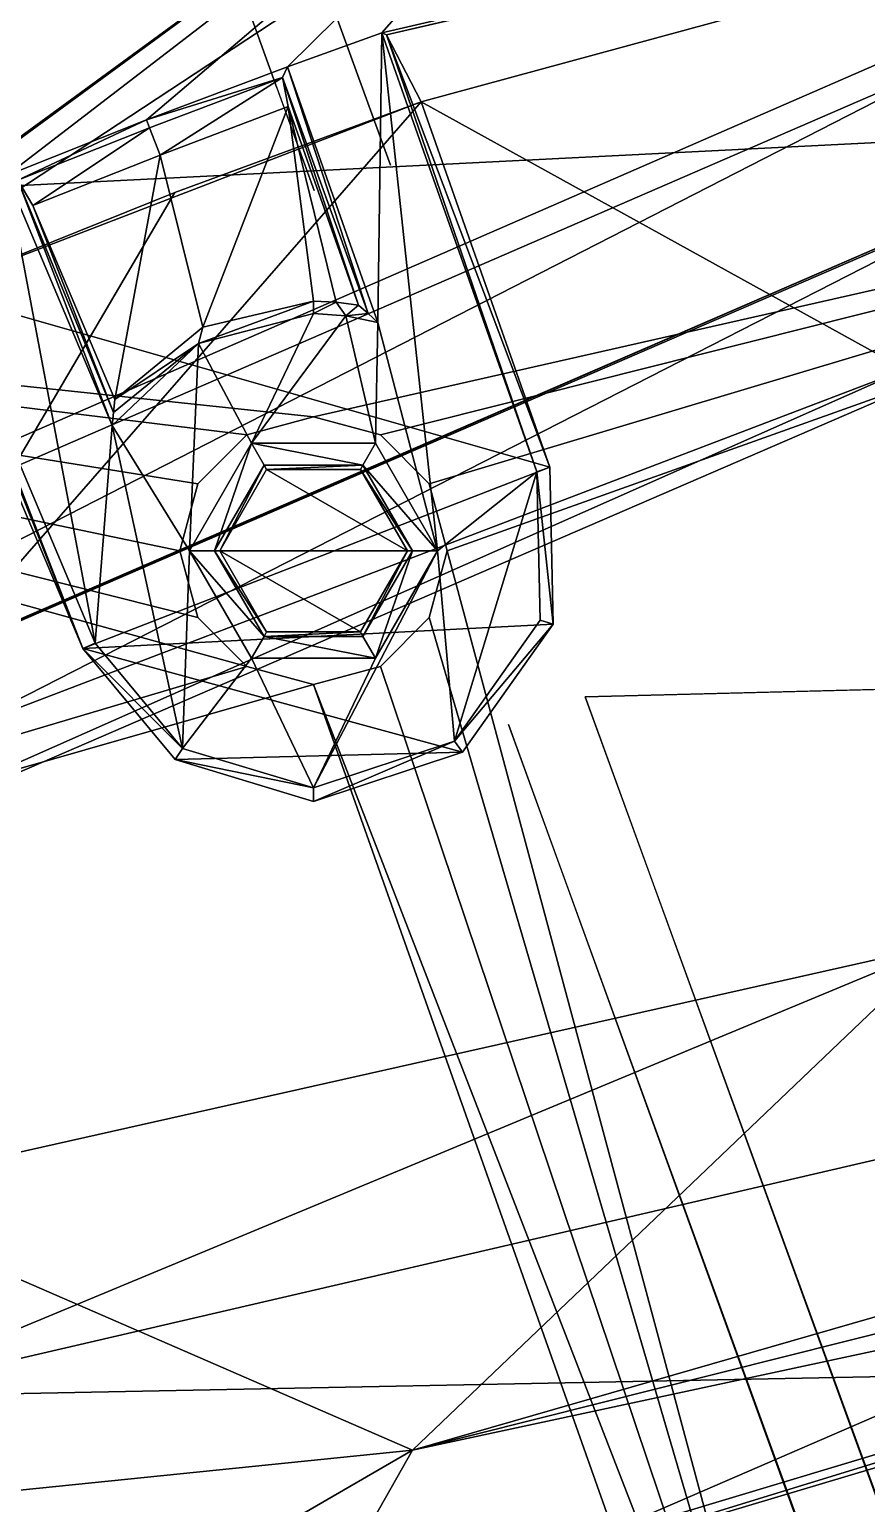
# Model space of a CAD drawing. Header units: millimetres. Extents: x -228 to 228, y -204 to 237.
# Drawn here: x -32.98 to -24.21, y 67.41 to 82.85 of the extents above; entities that cross this region are included whole.
import ezdxf

# ---------------------------------------------------------------- set-up
doc = ezdxf.new("R2010")
doc.units = ezdxf.units.MM
doc.header["$LTSCALE"] = 127.314815
for name, color, linetype in [('2390', 7, 'CONTINUOUS'), ('2518', 7, 'CONTINUOUS'), ('2591', 7, 'CONTINUOUS'), ('2592', 7, 'CONTINUOUS'), ('3519', 7, 'CONTINUOUS'), ('3520', 7, 'CONTINUOUS'), ('3522', 7, 'CONTINUOUS'), ('3523', 7, 'CONTINUOUS'), ('3527', 7, 'CONTINUOUS'), ('3529', 7, 'CONTINUOUS'), ('3538', 7, 'CONTINUOUS'), ('3539', 7, 'CONTINUOUS'), ('3600', 7, 'CONTINUOUS'), ('3633', 7, 'CONTINUOUS'), ('3669', 7, 'CONTINUOUS'), ('3670', 7, 'CONTINUOUS'), ('3672', 7, 'CONTINUOUS'), ('3730', 7, 'CONTINUOUS'), ('3734', 7, 'CONTINUOUS'), ('3744', 7, 'CONTINUOUS'), ('3745', 7, 'CONTINUOUS'), ('3746', 7, 'CONTINUOUS'), ('3747', 7, 'CONTINUOUS'), ('3748', 7, 'CONTINUOUS'), ('3749', 7, 'CONTINUOUS'), ('3768', 7, 'CONTINUOUS'), ('3769', 7, 'CONTINUOUS'), ('3771', 7, 'CONTINUOUS'), ('3848', 7, 'CONTINUOUS'), ('3849', 7, 'CONTINUOUS'), ('3854', 7, 'CONTINUOUS'), ('3855', 7, 'CONTINUOUS'), ('3858', 7, 'CONTINUOUS'), ('3860', 7, 'CONTINUOUS'), ('3865', 7, 'CONTINUOUS'), ('3866', 7, 'CONTINUOUS'), ('3869', 7, 'CONTINUOUS'), ('3873', 7, 'CONTINUOUS'), ('3874', 7, 'CONTINUOUS'), ('3878', 7, 'CONTINUOUS'), ('4336', 7, 'CONTINUOUS'), ('4341', 7, 'CONTINUOUS'), ('4343', 7, 'CONTINUOUS'), ('4414', 7, 'CONTINUOUS'), ('4576', 7, 'CONTINUOUS'), ('4577', 7, 'CONTINUOUS'), ('4604', 7, 'CONTINUOUS')]:
    doc.layers.add(name, color=color, linetype=linetype)

msp = doc.modelspace()

# ---------------------------------------------------------------- linework, layer by layer
at = {"layer": '2390', "color": 6, "linetype": 'Continuous'}
msp.add_3dface([(-23.944, 89.36, 1083.99), (-46.256, 80.118, 1083.99), (-30.486, 84.98, 1083.99), (-23.944, 89.36, 1083.99)], dxfattribs=at)
at = {"layer": '2518', "color": 6, "linetype": 'Continuous'}
msp.add_3dface([(-15.255, 76.16, 1083.374), (-27.156, 75.858, 1083.466), (-15.35, 76.16, 1083.375), (-15.255, 76.16, 1083.374)], dxfattribs=at)
at = {"layer": '2591', "color": 6, "linetype": 'Continuous'}
for points in [[(-30.385, 82.236, 1083.49), (-31.27, 84.695, 1083.99), (-30.837, 83.484, 1083.608), (-30.385, 82.236, 1083.49)], [(-31.27, 84.695, 1083.99), (-30.385, 82.236, 1083.49), (-29.994, 81.161, 1083.49), (-31.27, 84.695, 1083.99)], [(-18.878, 50.622, 1083.49), (-27.958, 75.568, 1083.49), (-23.593, 63.529, 1082.576), (-18.878, 50.622, 1083.49)]]:
    msp.add_3dface(points, dxfattribs=at)
at = {"layer": '2592', "color": 6, "linetype": 'Continuous'}
for points in [[(-30.486, 84.98, 1083.99), (-29.192, 81.425, 1083.99), (-30.486, 84.98, 1083.96), (-30.486, 84.98, 1083.99)], [(-22.809, 63.959, 1082.592), (-27.156, 75.858, 1083.466), (-18.165, 51.153, 1083.49), (-22.809, 63.959, 1082.592)]]:
    msp.add_3dface(points, dxfattribs=at)
at = {"layer": '3519', "color": 5, "linetype": 'Continuous'}
for points in [[(-24.458, 91.28, 1032.99), (-46.75, 80.973, 1032.99), (-47.25, 81.839, 1032.99), (-24.458, 91.28, 1032.99)], [(-24.199, 90.314, 1032.99), (-46.75, 80.973, 1032.99), (-24.458, 91.28, 1032.99), (-24.199, 90.314, 1032.99)]]:
    msp.add_3dface(points, dxfattribs=at)
at = {"layer": '3520', "color": 5, "linetype": 'Continuous'}
for points in [[(-24.588, 91.763, 1033.49), (-47.5, 82.272, 1033.49), (-24.588, 91.763, 1037.49), (-24.588, 91.763, 1033.49)], [(-24.588, 91.763, 1037.49), (-47.5, 82.272, 1033.49), (-47.5, 82.272, 1037.49), (-24.588, 91.763, 1037.49)]]:
    msp.add_3dface(points, dxfattribs=at)
at = {"layer": '3522', "color": 5, "linetype": 'Continuous'}
for points in [[(-15.39, 82.099, 1035.99), (-46.5, 80.54, 1035.99), (-24.07, 89.831, 1035.99), (-15.39, 82.099, 1035.99)], [(-46.5, 80.54, 1035.99), (-15.39, 82.099, 1035.99), (-30, 78.789, 1035.99), (-46.5, 80.54, 1035.99)], [(-15.39, 82.099, 1035.99), (-29.3, 78.601, 1035.99), (-30, 78.789, 1035.99), (-15.39, 82.099, 1035.99)], [(-15.39, 82.099, 1035.99), (-28.788, 78.089, 1035.99), (-29.3, 78.601, 1035.99), (-15.39, 82.099, 1035.99)], [(-28.788, 78.089, 1035.99), (-15.39, 82.099, 1035.99), (-28.6, 77.389, 1035.99), (-28.788, 78.089, 1035.99)], [(-24.214, 61.072, 1035.99), (-28.6, 77.389, 1035.99), (-15.39, 82.099, 1035.99), (-24.214, 61.072, 1035.99)], [(-15.39, 82.099, 1035.99), (-24.104, 60.531, 1035.99), (-24.214, 61.072, 1035.99), (-15.39, 82.099, 1035.99)], [(-65.761, 65.761, 1035.99), (-46.5, 80.54, 1035.99), (-30.7, 76.176, 1035.99), (-65.761, 65.761, 1035.99)], [(-46.5, 80.54, 1035.99), (-31.4, 77.389, 1035.99), (-31.212, 76.689, 1035.99), (-46.5, 80.54, 1035.99)], [(-31.4, 77.389, 1035.99), (-46.5, 80.54, 1035.99), (-31.212, 78.089, 1035.99), (-31.4, 77.389, 1035.99)], [(-46.5, 80.54, 1035.99), (-31.212, 76.689, 1035.99), (-30.7, 76.176, 1035.99), (-46.5, 80.54, 1035.99)], [(-46.5, 80.54, 1035.99), (-30, 78.789, 1035.99), (-30.7, 78.601, 1035.99), (-46.5, 80.54, 1035.99)], [(-46.5, 80.54, 1035.99), (-30.7, 78.601, 1035.99), (-31.212, 78.089, 1035.99), (-46.5, 80.54, 1035.99)], [(-28.788, 76.689, 1035.99), (-28.6, 77.389, 1035.99), (-24.214, 61.072, 1035.99), (-28.788, 76.689, 1035.99)], [(-29.3, 76.176, 1035.99), (-28.788, 76.689, 1035.99), (-24.214, 61.072, 1035.99), (-29.3, 76.176, 1035.99)], [(-65.761, 65.761, 1035.99), (-30.7, 76.176, 1035.99), (-30, 75.989, 1035.99), (-65.761, 65.761, 1035.99)], [(-30, 75.989, 1035.99), (-29.3, 76.176, 1035.99), (-24.214, 61.072, 1035.99), (-30, 75.989, 1035.99)], [(-65.761, 65.761, 1035.99), (-30, 75.989, 1035.99), (-24.755, 61.181, 1035.99), (-65.761, 65.761, 1035.99)], [(-30, 75.989, 1035.99), (-24.214, 61.072, 1035.99), (-24.755, 61.181, 1035.99), (-30, 75.989, 1035.99)]]:
    msp.add_3dface(points, dxfattribs=at)
at = {"layer": '3523', "color": 5, "linetype": 'Continuous'}
for points in [[(-24.07, 89.831, 1035.99), (-46.5, 80.54, 1035.99), (-24.07, 89.831, 1033.49), (-24.07, 89.831, 1035.99)], [(-24.07, 89.831, 1033.49), (-46.5, 80.54, 1035.99), (-46.5, 80.54, 1033.49), (-24.07, 89.831, 1033.49)]]:
    msp.add_3dface(points, dxfattribs=at)
at = {"layer": '3527', "color": 5, "linetype": 'Continuous'}
for points in [[(-24.588, 91.763, 1037.49), (-47.5, 82.272, 1037.49), (-24.458, 91.28, 1037.99), (-24.588, 91.763, 1037.49)], [(-24.458, 91.28, 1037.99), (-47.5, 82.272, 1037.49), (-47.25, 81.84, 1037.99), (-24.458, 91.28, 1037.99)]]:
    msp.add_3dface(points, dxfattribs=at)
at = {"layer": '3529', "color": 5, "linetype": 'Continuous'}
for points in [[(-15.39, 82.099, 1037.99), (-31.693, 41.747, 1037.99), (-15.39, 82.099, 1035.99), (-15.39, 82.099, 1037.99)], [(-15.39, 82.099, 1035.99), (-31.693, 41.747, 1037.99), (-24.104, 60.531, 1035.99), (-15.39, 82.099, 1035.99)]]:
    msp.add_3dface(points, dxfattribs=at)
at = {"layer": '3538', "color": 5, "linetype": 'Continuous'}
for points in [[(-31.4, 77.389, 1037.99), (-31.212, 76.689, 1037.99), (-31.4, 77.389, 1035.99), (-31.4, 77.389, 1037.99)], [(-31.4, 77.389, 1035.99), (-31.212, 76.689, 1037.99), (-31.212, 76.689, 1035.99), (-31.4, 77.389, 1035.99)], [(-28.788, 76.689, 1037.99), (-28.6, 77.389, 1037.99), (-28.788, 76.689, 1035.99), (-28.788, 76.689, 1037.99)], [(-28.788, 76.689, 1035.99), (-28.6, 77.389, 1037.99), (-28.6, 77.389, 1035.99), (-28.788, 76.689, 1035.99)], [(-31.212, 76.689, 1037.99), (-30.7, 76.176, 1037.99), (-31.212, 76.689, 1035.99), (-31.212, 76.689, 1037.99)], [(-31.212, 76.689, 1035.99), (-30.7, 76.176, 1037.99), (-30.7, 76.176, 1035.99), (-31.212, 76.689, 1035.99)], [(-29.3, 76.176, 1037.99), (-28.788, 76.689, 1037.99), (-29.3, 76.176, 1035.99), (-29.3, 76.176, 1037.99)], [(-29.3, 76.176, 1035.99), (-28.788, 76.689, 1037.99), (-28.788, 76.689, 1035.99), (-29.3, 76.176, 1035.99)], [(-30.7, 76.176, 1037.99), (-30, 75.989, 1037.99), (-30.7, 76.176, 1035.99), (-30.7, 76.176, 1037.99)], [(-30.7, 76.176, 1035.99), (-30, 75.989, 1037.99), (-30, 75.989, 1035.99), (-30.7, 76.176, 1035.99)], [(-30, 75.989, 1037.99), (-29.3, 76.176, 1037.99), (-30, 75.989, 1035.99), (-30, 75.989, 1037.99)], [(-30, 75.989, 1035.99), (-29.3, 76.176, 1037.99), (-29.3, 76.176, 1035.99), (-30, 75.989, 1035.99)]]:
    msp.add_3dface(points, dxfattribs=at)
at = {"layer": '3539', "color": 5, "linetype": 'Continuous'}
for points in [[(-30, 78.789, 1037.99), (-30.7, 78.601, 1037.99), (-30, 78.789, 1035.99), (-30, 78.789, 1037.99)], [(-30, 78.789, 1035.99), (-30.7, 78.601, 1037.99), (-30.7, 78.601, 1035.99), (-30, 78.789, 1035.99)], [(-29.3, 78.601, 1037.99), (-30, 78.789, 1037.99), (-29.3, 78.601, 1035.99), (-29.3, 78.601, 1037.99)], [(-29.3, 78.601, 1035.99), (-30, 78.789, 1037.99), (-30, 78.789, 1035.99), (-29.3, 78.601, 1035.99)], [(-30.7, 78.601, 1037.99), (-31.212, 78.089, 1037.99), (-30.7, 78.601, 1035.99), (-30.7, 78.601, 1037.99)], [(-30.7, 78.601, 1035.99), (-31.212, 78.089, 1037.99), (-31.212, 78.089, 1035.99), (-30.7, 78.601, 1035.99)], [(-28.788, 78.089, 1037.99), (-29.3, 78.601, 1037.99), (-28.788, 78.089, 1035.99), (-28.788, 78.089, 1037.99)], [(-28.788, 78.089, 1035.99), (-29.3, 78.601, 1037.99), (-29.3, 78.601, 1035.99), (-28.788, 78.089, 1035.99)], [(-31.4, 77.389, 1037.99), (-31.4, 77.389, 1035.99), (-31.212, 78.089, 1035.99), (-31.4, 77.389, 1037.99)], [(-31.212, 78.089, 1037.99), (-31.4, 77.389, 1037.99), (-31.212, 78.089, 1035.99), (-31.212, 78.089, 1037.99)], [(-28.6, 77.389, 1035.99), (-28.6, 77.389, 1037.99), (-28.788, 78.089, 1037.99), (-28.6, 77.389, 1035.99)], [(-28.6, 77.389, 1035.99), (-28.788, 78.089, 1037.99), (-28.788, 78.089, 1035.99), (-28.6, 77.389, 1035.99)]]:
    msp.add_3dface(points, dxfattribs=at)
at = {"layer": '3600', "color": 5, "linetype": 'Continuous'}
for points in [[(-46.5, 80.54, 1033.49), (-46.75, 80.973, 1032.99), (-24.199, 90.314, 1032.99), (-46.5, 80.54, 1033.49)], [(-24.07, 89.831, 1033.49), (-46.5, 80.54, 1033.49), (-24.199, 90.314, 1032.99), (-24.07, 89.831, 1033.49)]]:
    msp.add_3dface(points, dxfattribs=at)
at = {"layer": '3633', "color": 5, "linetype": 'Continuous'}
for points in [[(-47.5, 82.272, 1033.49), (-24.588, 91.763, 1033.49), (-47.25, 81.839, 1032.99), (-47.5, 82.272, 1033.49)], [(-24.588, 91.763, 1033.49), (-24.458, 91.28, 1032.99), (-47.25, 81.839, 1032.99), (-24.588, 91.763, 1033.49)]]:
    msp.add_3dface(points, dxfattribs=at)
at = {"layer": '3669', "color": 5, "linetype": 'Continuous'}
for points in [[(-46.981, 77.057, 1036.99), (-44.791, 73.474, 1036.99), (-24.4, 86.889, 1036.99), (-46.981, 77.057, 1036.99)], [(-44.791, 73.474, 1036.99), (-23.262, 82.846, 1036.99), (-24.4, 86.889, 1036.99), (-44.791, 73.474, 1036.99)]]:
    msp.add_3dface(points, dxfattribs=at)
at = {"layer": '3670', "color": 5, "linetype": 'Continuous'}
for points in [[(-44.791, 73.474, 1037.99), (-23.262, 82.846, 1037.99), (-44.791, 73.474, 1036.99), (-44.791, 73.474, 1037.99)], [(-23.262, 82.846, 1037.99), (-23.262, 82.846, 1036.99), (-44.791, 73.474, 1036.99), (-23.262, 82.846, 1037.99)]]:
    msp.add_3dface(points, dxfattribs=at)
at = {"layer": '3672', "color": 5, "linetype": 'Continuous'}
for points in [[(-24.4, 86.889, 1037.99), (-46.982, 77.057, 1037.99), (-24.4, 86.889, 1036.99), (-24.4, 86.889, 1037.99)], [(-46.982, 77.057, 1037.99), (-46.981, 77.057, 1036.99), (-24.4, 86.889, 1036.99), (-46.982, 77.057, 1037.99)]]:
    msp.add_3dface(points, dxfattribs=at)
at = {"layer": '3730', "color": 31, "linetype": 'Continuous', "true_color": 0xffba87}
for points in [[(-44.476, 73.351, 1080.49), (-43.663, 72.09, 1080.49), (-23.09, 82.616, 1080.49), (-44.476, 73.351, 1080.49)], [(-43.663, 72.09, 1080.49), (-22.667, 81.176, 1080.49), (-23.09, 82.616, 1080.49), (-43.663, 72.09, 1080.49)]]:
    msp.add_3dface(points, dxfattribs=at)
at = {"layer": '3734', "color": 31, "linetype": 'Continuous', "true_color": 0xffba87}
for points in [[(-48.316, 77.186, 1037.49), (-44.476, 73.351, 1080.49), (-25.135, 87.524, 1037.49), (-48.316, 77.186, 1037.49)], [(-44.476, 73.351, 1080.49), (-23.09, 82.616, 1080.49), (-25.135, 87.524, 1037.49), (-44.476, 73.351, 1080.49)], [(-23.09, 82.616, 1080.49), (0, 85.782, 1080.49), (-25.135, 87.524, 1037.49), (-23.09, 82.616, 1080.49)]]:
    msp.add_3dface(points, dxfattribs=at)
at = {"layer": '3744', "color": 31, "linetype": 'Continuous', "true_color": 0xffba87}
for points in [[(-30.491, 78.239, 1044.99), (-29.017, 77.389, 1044.99), (-30.983, 77.389, 1044.99), (-30.491, 78.239, 1044.99)], [(-29.509, 78.239, 1044.99), (-29.017, 77.389, 1044.99), (-30.491, 78.239, 1044.99), (-29.509, 78.239, 1044.99)], [(-30.983, 77.389, 1044.99), (-29.017, 77.389, 1044.99), (-29.509, 76.538, 1044.99), (-30.983, 77.389, 1044.99)], [(-30.491, 76.538, 1044.99), (-30.983, 77.389, 1044.99), (-29.509, 76.538, 1044.99), (-30.491, 76.538, 1044.99)]]:
    msp.add_3dface(points, dxfattribs=at)
at = {"layer": '3745', "color": 31, "linetype": 'Continuous', "true_color": 0xffba87}
for points in [[(-30.518, 78.286, 1038.79), (-30.983, 77.389, 1044.99), (-31.037, 77.389, 1038.79), (-30.518, 78.286, 1038.79)], [(-30.491, 78.239, 1044.99), (-30.983, 77.389, 1044.99), (-30.518, 78.286, 1038.79), (-30.491, 78.239, 1044.99)], [(-29.482, 78.286, 1038.79), (-30.491, 78.239, 1044.99), (-30.518, 78.286, 1038.79), (-29.482, 78.286, 1038.79)], [(-29.509, 78.239, 1044.99), (-30.491, 78.239, 1044.99), (-29.482, 78.286, 1038.79), (-29.509, 78.239, 1044.99)], [(-28.963, 77.389, 1038.79), (-29.509, 78.239, 1044.99), (-29.482, 78.286, 1038.79), (-28.963, 77.389, 1038.79)], [(-29.017, 77.389, 1044.99), (-29.509, 78.239, 1044.99), (-28.963, 77.389, 1038.79), (-29.017, 77.389, 1044.99)]]:
    msp.add_3dface(points, dxfattribs=at)
at = {"layer": '3746', "color": 31, "linetype": 'Continuous', "true_color": 0xffba87}
for points in [[(-30.65, 78.515, 1038.79), (-31.037, 77.389, 1038.79), (-31.3, 77.389, 1038.79), (-30.65, 78.515, 1038.79)], [(-30.518, 78.286, 1038.79), (-31.037, 77.389, 1038.79), (-30.65, 78.515, 1038.79), (-30.518, 78.286, 1038.79)], [(-29.482, 78.286, 1038.79), (-30.518, 78.286, 1038.79), (-30.65, 78.515, 1038.79), (-29.482, 78.286, 1038.79)], [(-29.35, 78.515, 1038.79), (-29.482, 78.286, 1038.79), (-30.65, 78.515, 1038.79), (-29.35, 78.515, 1038.79)], [(-28.7, 77.389, 1038.79), (-29.482, 78.286, 1038.79), (-29.35, 78.515, 1038.79), (-28.7, 77.389, 1038.79)], [(-28.963, 77.389, 1038.79), (-29.482, 78.286, 1038.79), (-28.7, 77.389, 1038.79), (-28.963, 77.389, 1038.79)], [(-31.3, 77.389, 1038.79), (-31.037, 77.389, 1038.79), (-30.518, 76.491, 1038.79), (-31.3, 77.389, 1038.79)], [(-30.65, 76.263, 1038.79), (-31.3, 77.389, 1038.79), (-30.518, 76.491, 1038.79), (-30.65, 76.263, 1038.79)], [(-28.963, 77.389, 1038.79), (-29.35, 76.263, 1038.79), (-29.482, 76.491, 1038.79), (-28.963, 77.389, 1038.79)], [(-28.963, 77.389, 1038.79), (-28.7, 77.389, 1038.79), (-29.35, 76.263, 1038.79), (-28.963, 77.389, 1038.79)], [(-29.35, 76.263, 1038.79), (-30.65, 76.263, 1038.79), (-30.518, 76.491, 1038.79), (-29.35, 76.263, 1038.79)], [(-29.482, 76.491, 1038.79), (-29.35, 76.263, 1038.79), (-30.518, 76.491, 1038.79), (-29.482, 76.491, 1038.79)]]:
    msp.add_3dface(points, dxfattribs=at)
at = {"layer": '3747', "color": 31, "linetype": 'Continuous', "true_color": 0xffba87}
for points in [[(-30.65, 78.515, 1038.79), (-31.3, 77.389, 1038.79), (-30.65, 78.514, 1037.49), (-30.65, 78.515, 1038.79)], [(-30.65, 78.514, 1037.49), (-31.3, 77.389, 1038.79), (-31.3, 77.389, 1037.49), (-30.65, 78.514, 1037.49)], [(-29.35, 78.515, 1038.79), (-30.65, 78.515, 1038.79), (-29.35, 78.514, 1037.49), (-29.35, 78.515, 1038.79)], [(-29.35, 78.514, 1037.49), (-30.65, 78.515, 1038.79), (-30.65, 78.514, 1037.49), (-29.35, 78.514, 1037.49)], [(-28.7, 77.389, 1038.79), (-29.35, 78.515, 1038.79), (-28.7, 77.389, 1037.49), (-28.7, 77.389, 1038.79)], [(-28.7, 77.389, 1037.49), (-29.35, 78.515, 1038.79), (-29.35, 78.514, 1037.49), (-28.7, 77.389, 1037.49)]]:
    msp.add_3dface(points, dxfattribs=at)
at = {"layer": '3748', "color": 31, "linetype": 'Continuous', "true_color": 0xffba87}
for points in [[(-30.983, 77.389, 1044.99), (-30.491, 76.538, 1044.99), (-31.037, 77.389, 1038.79), (-30.983, 77.389, 1044.99)], [(-31.037, 77.389, 1038.79), (-30.491, 76.538, 1044.99), (-30.518, 76.491, 1038.79), (-31.037, 77.389, 1038.79)], [(-29.509, 76.538, 1044.99), (-29.017, 77.389, 1044.99), (-29.482, 76.491, 1038.79), (-29.509, 76.538, 1044.99)], [(-29.017, 77.389, 1044.99), (-28.963, 77.389, 1038.79), (-29.482, 76.491, 1038.79), (-29.017, 77.389, 1044.99)], [(-30.491, 76.538, 1044.99), (-29.509, 76.538, 1044.99), (-30.518, 76.491, 1038.79), (-30.491, 76.538, 1044.99)], [(-29.509, 76.538, 1044.99), (-29.482, 76.491, 1038.79), (-30.518, 76.491, 1038.79), (-29.509, 76.538, 1044.99)]]:
    msp.add_3dface(points, dxfattribs=at)
at = {"layer": '3749', "color": 31, "linetype": 'Continuous', "true_color": 0xffba87}
for points in [[(-31.3, 77.389, 1038.79), (-30.65, 76.263, 1038.79), (-31.3, 77.389, 1037.49), (-31.3, 77.389, 1038.79)], [(-31.3, 77.389, 1037.49), (-30.65, 76.263, 1038.79), (-30.65, 76.263, 1037.49), (-31.3, 77.389, 1037.49)], [(-29.35, 76.263, 1038.79), (-28.7, 77.389, 1038.79), (-29.35, 76.263, 1037.49), (-29.35, 76.263, 1038.79)], [(-28.7, 77.389, 1038.79), (-28.7, 77.389, 1037.49), (-29.35, 76.263, 1037.49), (-28.7, 77.389, 1038.79)], [(-30.65, 76.263, 1038.79), (-29.35, 76.263, 1038.79), (-30.65, 76.263, 1037.49), (-30.65, 76.263, 1038.79)], [(-30.65, 76.263, 1037.49), (-29.35, 76.263, 1038.79), (-29.35, 76.263, 1037.49), (-30.65, 76.263, 1037.49)]]:
    msp.add_3dface(points, dxfattribs=at)
at = {"layer": '3768', "color": 31, "linetype": 'Continuous', "true_color": 0xffba87}
for points in [[(-30, 80.002, 1044.99), (-29.764, 79.991, 1044.99), (-30, 79.871, 1037.49), (-30, 80.002, 1044.99)], [(-29.764, 79.991, 1044.99), (-29.66, 79.848, 1037.49), (-30, 79.871, 1037.49), (-29.764, 79.991, 1044.99)], [(-29.764, 79.991, 1044.99), (-29.53, 79.959, 1044.99), (-29.66, 79.848, 1037.49), (-29.764, 79.991, 1044.99)], [(-29.66, 79.848, 1037.49), (-29.53, 79.959, 1044.99), (-29.428, 79.871, 1041.196), (-29.66, 79.848, 1037.49)], [(-29.327, 79.778, 1037.49), (-29.66, 79.848, 1037.49), (-29.428, 79.871, 1041.196), (-29.327, 79.778, 1037.49)], [(-27.489, 76.619, 1045.703), (-27.659, 78.216, 1037.49), (-27.523, 78.264, 1045.79), (-27.489, 76.619, 1045.703)], [(-27.626, 76.662, 1037.49), (-27.659, 78.216, 1037.49), (-27.489, 76.619, 1045.703), (-27.626, 76.662, 1037.49)], [(-28.524, 75.393, 1037.49), (-27.626, 76.662, 1037.49), (-27.489, 76.619, 1045.703), (-28.524, 75.393, 1037.49)], [(-28.439, 75.279, 1045.633), (-28.524, 75.393, 1037.49), (-27.489, 76.619, 1045.703), (-28.439, 75.279, 1045.633)], [(-30, 74.906, 1037.49), (-28.524, 75.393, 1037.49), (-30, 74.764, 1045.606), (-30, 74.906, 1037.49)], [(-30, 74.764, 1045.606), (-28.524, 75.393, 1037.49), (-28.439, 75.279, 1045.633), (-30, 74.764, 1045.606)]]:
    msp.add_3dface(points, dxfattribs=at)
at = {"layer": '3769', "color": 31, "linetype": 'Continuous', "true_color": 0xffba87}
for points in [[(-31.161, 79.73, 1044.99), (-30, 80.002, 1044.99), (-31.206, 79.559, 1037.49), (-31.161, 79.73, 1044.99)], [(-30, 80.002, 1044.99), (-30, 79.871, 1037.49), (-31.206, 79.559, 1037.49), (-30, 80.002, 1044.99)], [(-32.08, 78.971, 1044.99), (-31.161, 79.73, 1044.99), (-31.206, 79.559, 1037.49), (-32.08, 78.971, 1044.99)], [(-31.206, 79.559, 1037.49), (-32.108, 78.7, 1037.49), (-32.095, 78.837, 1041.196), (-31.206, 79.559, 1037.49)], [(-32.08, 78.971, 1044.99), (-31.206, 79.559, 1037.49), (-32.095, 78.837, 1041.196), (-32.08, 78.971, 1044.99)], [(-32.287, 76.422, 1037.49), (-31.372, 75.319, 1037.49), (-32.418, 76.366, 1045.69), (-32.287, 76.422, 1037.49)], [(-32.418, 76.366, 1045.69), (-31.372, 75.319, 1037.49), (-31.45, 75.201, 1045.629), (-32.418, 76.366, 1045.69)], [(-31.372, 75.319, 1037.49), (-30, 74.906, 1037.49), (-31.45, 75.201, 1045.629), (-31.372, 75.319, 1037.49)], [(-30, 74.906, 1037.49), (-30, 74.764, 1045.606), (-31.45, 75.201, 1045.629), (-30, 74.906, 1037.49)]]:
    msp.add_3dface(points, dxfattribs=at)
at = {"layer": '3771', "color": 31, "linetype": 'Continuous', "true_color": 0xffba87}
for points in [[(-48.316, 77.186, 1037.49), (-25.135, 87.524, 1037.49), (-34.185, 80.912, 1037.49), (-48.316, 77.186, 1037.49)], [(-25.135, 87.524, 1037.49), (-33.214, 81.316, 1037.49), (-34.185, 80.912, 1037.49), (-25.135, 87.524, 1037.49)], [(-33.214, 81.316, 1037.49), (-25.135, 87.524, 1037.49), (-31.748, 81.899, 1037.49), (-33.214, 81.316, 1037.49)], [(-25.135, 87.524, 1037.49), (-30.273, 82.456, 1037.49), (-31.748, 81.899, 1037.49), (-25.135, 87.524, 1037.49)], [(-30.273, 82.456, 1037.49), (-25.135, 87.524, 1037.49), (-29.284, 82.812, 1037.49), (-30.273, 82.456, 1037.49)], [(-29.284, 82.812, 1037.49), (-25.135, 87.524, 1037.49), (-9.929, 87.274, 1037.49), (-29.284, 82.812, 1037.49)], [(-29.327, 79.778, 1037.49), (-30.273, 82.456, 1037.49), (-29.284, 82.812, 1037.49), (-29.327, 79.778, 1037.49)], [(-28.7, 77.389, 1037.49), (-29.327, 79.778, 1037.49), (-29.284, 82.812, 1037.49), (-28.7, 77.389, 1037.49)], [(-27.659, 78.216, 1037.49), (-28.7, 77.389, 1037.49), (-29.284, 82.812, 1037.49), (-27.659, 78.216, 1037.49)], [(-34.185, 80.912, 1037.49), (-33.214, 81.316, 1037.49), (-32.287, 76.422, 1037.49), (-34.185, 80.912, 1037.49)], [(-33.214, 81.316, 1037.49), (-32.108, 78.7, 1037.49), (-32.287, 76.422, 1037.49), (-33.214, 81.316, 1037.49)], [(-30, 79.871, 1037.49), (-30.65, 78.514, 1037.49), (-31.206, 79.559, 1037.49), (-30, 79.871, 1037.49)], [(-29.66, 79.848, 1037.49), (-30.65, 78.514, 1037.49), (-30, 79.871, 1037.49), (-29.66, 79.848, 1037.49)], [(-29.35, 78.514, 1037.49), (-30.65, 78.514, 1037.49), (-29.66, 79.848, 1037.49), (-29.35, 78.514, 1037.49)], [(-29.327, 79.778, 1037.49), (-29.35, 78.514, 1037.49), (-29.66, 79.848, 1037.49), (-29.327, 79.778, 1037.49)], [(-28.7, 77.389, 1037.49), (-29.35, 78.514, 1037.49), (-29.327, 79.778, 1037.49), (-28.7, 77.389, 1037.49)], [(-31.206, 79.559, 1037.49), (-31.3, 77.389, 1037.49), (-32.108, 78.7, 1037.49), (-31.206, 79.559, 1037.49)], [(-30.65, 78.514, 1037.49), (-31.3, 77.389, 1037.49), (-31.206, 79.559, 1037.49), (-30.65, 78.514, 1037.49)], [(-32.287, 76.422, 1037.49), (-32.108, 78.7, 1037.49), (-31.372, 75.319, 1037.49), (-32.287, 76.422, 1037.49)], [(-32.108, 78.7, 1037.49), (-31.3, 77.389, 1037.49), (-31.372, 75.319, 1037.49), (-32.108, 78.7, 1037.49)], [(-28.524, 75.393, 1037.49), (-28.7, 77.389, 1037.49), (-27.659, 78.216, 1037.49), (-28.524, 75.393, 1037.49)], [(-27.626, 76.662, 1037.49), (-28.524, 75.393, 1037.49), (-27.659, 78.216, 1037.49), (-27.626, 76.662, 1037.49)], [(-31.3, 77.389, 1037.49), (-30.65, 76.263, 1037.49), (-31.372, 75.319, 1037.49), (-31.3, 77.389, 1037.49)], [(-29.35, 76.263, 1037.49), (-28.7, 77.389, 1037.49), (-30, 74.906, 1037.49), (-29.35, 76.263, 1037.49)], [(-30, 74.906, 1037.49), (-28.7, 77.389, 1037.49), (-28.524, 75.393, 1037.49), (-30, 74.906, 1037.49)], [(-31.372, 75.319, 1037.49), (-30.65, 76.263, 1037.49), (-30, 74.906, 1037.49), (-31.372, 75.319, 1037.49)], [(-30.65, 76.263, 1037.49), (-29.35, 76.263, 1037.49), (-30, 74.906, 1037.49), (-30.65, 76.263, 1037.49)]]:
    msp.add_3dface(points, dxfattribs=at)
at = {"layer": '3848', "color": 31, "linetype": 'Continuous', "true_color": 0xffba87}
for points in [[(-34.185, 80.912, 1037.49), (-32.418, 76.366, 1045.69), (-34.204, 80.864, 1039.618), (-34.185, 80.912, 1037.49)], [(-34.185, 80.912, 1037.49), (-32.287, 76.422, 1037.49), (-32.418, 76.366, 1045.69), (-34.185, 80.912, 1037.49)], [(-34.204, 80.864, 1039.618), (-32.418, 76.366, 1045.69), (-34.006, 80.112, 1045.886), (-34.204, 80.864, 1039.618)]]:
    msp.add_3dface(points, dxfattribs=at)
at = {"layer": '3849', "color": 31, "linetype": 'Continuous', "true_color": 0xffba87}
for points in [[(-27.659, 78.216, 1037.49), (-29.284, 82.812, 1037.49), (-29.236, 82.789, 1039.618), (-27.659, 78.216, 1037.49)], [(-27.523, 78.264, 1045.79), (-27.659, 78.216, 1037.49), (-29.236, 82.789, 1039.618), (-27.523, 78.264, 1045.79)], [(-27.523, 78.264, 1045.79), (-29.236, 82.789, 1039.618), (-28.871, 82.089, 1045.99), (-27.523, 78.264, 1045.79)]]:
    msp.add_3dface(points, dxfattribs=at)
at = {"layer": '3854', "color": 31, "linetype": 'Continuous', "true_color": 0xffba87}
for points in [[(-30.264, 82.038, 1044.99), (-31.161, 79.73, 1044.99), (-31.606, 81.531, 1044.99), (-30.264, 82.038, 1044.99)], [(-30, 80.002, 1044.99), (-31.161, 79.73, 1044.99), (-30.264, 82.038, 1044.99), (-30, 80.002, 1044.99)], [(-29.764, 79.991, 1044.99), (-30, 80.002, 1044.99), (-30.264, 82.038, 1044.99), (-29.764, 79.991, 1044.99)], [(-29.53, 79.959, 1044.99), (-29.764, 79.991, 1044.99), (-30.264, 82.038, 1044.99), (-29.53, 79.959, 1044.99)], [(-32.08, 78.971, 1044.99), (-32.939, 81.002, 1044.99), (-31.606, 81.531, 1044.99), (-32.08, 78.971, 1044.99)], [(-31.161, 79.73, 1044.99), (-32.08, 78.971, 1044.99), (-31.606, 81.531, 1044.99), (-31.161, 79.73, 1044.99)]]:
    msp.add_3dface(points, dxfattribs=at)
at = {"layer": '3855', "color": 31, "linetype": 'Continuous', "true_color": 0xffba87}
for points in [[(-34.006, 80.112, 1045.886), (-27.523, 78.264, 1045.79), (-28.871, 82.089, 1045.99), (-34.006, 80.112, 1045.886)], [(-34.006, 80.112, 1045.886), (-28.871, 82.089, 1045.99), (-31.454, 81.141, 1045.94), (-34.006, 80.112, 1045.886)], [(-32.418, 76.366, 1045.69), (-27.523, 78.264, 1045.79), (-34.006, 80.112, 1045.886), (-32.418, 76.366, 1045.69)], [(-27.489, 76.619, 1045.703), (-27.523, 78.264, 1045.79), (-32.418, 76.366, 1045.69), (-27.489, 76.619, 1045.703)], [(-28.439, 75.279, 1045.633), (-27.489, 76.619, 1045.703), (-32.418, 76.366, 1045.69), (-28.439, 75.279, 1045.633)], [(-28.439, 75.279, 1045.633), (-32.418, 76.366, 1045.69), (-31.45, 75.201, 1045.629), (-28.439, 75.279, 1045.633)], [(-30, 74.764, 1045.606), (-28.439, 75.279, 1045.633), (-31.45, 75.201, 1045.629), (-30, 74.764, 1045.606)]]:
    msp.add_3dface(points, dxfattribs=at)
at = {"layer": '3858', "color": 31, "linetype": 'Continuous', "true_color": 0xffba87}
for points in [[(-28.871, 82.089, 1045.99), (-29.236, 82.789, 1039.618), (-9.914, 87.239, 1039.618), (-28.871, 82.089, 1045.99)], [(-28.871, 82.089, 1045.99), (-9.914, 87.239, 1039.618), (-23.799, 79.287, 1080.49), (-28.871, 82.089, 1045.99)], [(-35.066, 74.988, 1080.49), (-28.871, 82.089, 1045.99), (-23.799, 79.287, 1080.49), (-35.066, 74.988, 1080.49)], [(-28.871, 82.089, 1045.99), (-35.066, 74.988, 1080.49), (-31.454, 81.141, 1045.94), (-28.871, 82.089, 1045.99)], [(-35.066, 74.988, 1080.49), (-34.006, 80.112, 1045.886), (-31.454, 81.141, 1045.94), (-35.066, 74.988, 1080.49)]]:
    msp.add_3dface(points, dxfattribs=at)
at = {"layer": '3860', "color": 31, "linetype": 'Continuous', "true_color": 0xffba87}
for points in [[(-30.326, 82.343, 1042.488), (-31.606, 81.531, 1044.99), (-31.717, 81.817, 1042.488), (-30.326, 82.343, 1042.488)], [(-30.264, 82.038, 1044.99), (-31.606, 81.531, 1044.99), (-30.326, 82.343, 1042.488), (-30.264, 82.038, 1044.99)], [(-32.939, 81.002, 1044.99), (-33.099, 81.268, 1042.488), (-31.717, 81.817, 1042.488), (-32.939, 81.002, 1044.99)], [(-31.606, 81.531, 1044.99), (-32.939, 81.002, 1044.99), (-31.717, 81.817, 1042.488), (-31.606, 81.531, 1044.99)]]:
    msp.add_3dface(points, dxfattribs=at)
at = {"layer": '3865', "color": 31, "linetype": 'Continuous', "true_color": 0xffba87}
for points in [[(-32.108, 78.7, 1037.49), (-33.214, 81.316, 1037.49), (-33.099, 81.268, 1042.488), (-32.108, 78.7, 1037.49)], [(-32.939, 81.002, 1044.99), (-32.095, 78.837, 1041.196), (-33.099, 81.268, 1042.488), (-32.939, 81.002, 1044.99)], [(-32.095, 78.837, 1041.196), (-32.108, 78.7, 1037.49), (-33.099, 81.268, 1042.488), (-32.095, 78.837, 1041.196)], [(-32.939, 81.002, 1044.99), (-32.08, 78.971, 1044.99), (-32.095, 78.837, 1041.196), (-32.939, 81.002, 1044.99)]]:
    msp.add_3dface(points, dxfattribs=at)
at = {"layer": '3866', "color": 31, "linetype": 'Continuous', "true_color": 0xffba87}
for points in [[(-30.326, 82.343, 1042.488), (-30.273, 82.456, 1037.49), (-29.428, 79.871, 1041.196), (-30.326, 82.343, 1042.488)], [(-30.273, 82.456, 1037.49), (-29.327, 79.778, 1037.49), (-29.428, 79.871, 1041.196), (-30.273, 82.456, 1037.49)], [(-29.53, 79.959, 1044.99), (-30.264, 82.038, 1044.99), (-30.326, 82.343, 1042.488), (-29.53, 79.959, 1044.99)], [(-29.53, 79.959, 1044.99), (-30.326, 82.343, 1042.488), (-29.428, 79.871, 1041.196), (-29.53, 79.959, 1044.99)]]:
    msp.add_3dface(points, dxfattribs=at)
at = {"layer": '3869', "color": 31, "linetype": 'Continuous', "true_color": 0xffba87}
for points in [[(-43.648, 72.079, 1081.49), (-42.854, 70.847, 1081.49), (-22.658, 81.161, 1081.49), (-43.648, 72.079, 1081.49)], [(-42.854, 70.847, 1081.49), (-22.245, 79.755, 1081.49), (-22.658, 81.161, 1081.49), (-42.854, 70.847, 1081.49)]]:
    msp.add_3dface(points, dxfattribs=at)
at = {"layer": '3873', "color": 31, "linetype": 'Continuous', "true_color": 0xffba87}
for points in [[(-22.667, 81.176, 1080.49), (-43.663, 72.09, 1080.49), (-43.648, 72.079, 1081.49), (-22.667, 81.176, 1080.49)], [(-22.667, 81.176, 1080.49), (-43.648, 72.079, 1081.49), (-22.658, 81.161, 1081.49), (-22.667, 81.176, 1080.49)]]:
    msp.add_3dface(points, dxfattribs=at)
at = {"layer": '3874', "color": 31, "linetype": 'Continuous', "true_color": 0xffba87}
for points in [[(-22.245, 79.755, 1081.49), (-42.854, 70.847, 1081.49), (-23.799, 79.287, 1080.49), (-22.245, 79.755, 1081.49)], [(-42.854, 70.847, 1081.49), (-35.066, 74.988, 1080.49), (-23.799, 79.287, 1080.49), (-42.854, 70.847, 1081.49)]]:
    msp.add_3dface(points, dxfattribs=at)
at = {"layer": '3878', "color": 31, "linetype": 'Continuous', "true_color": 0xffba87}
for points in [[(-29.284, 82.812, 1037.49), (-9.929, 87.274, 1037.49), (-29.236, 82.789, 1039.618), (-29.284, 82.812, 1037.49)], [(-29.236, 82.789, 1039.618), (-9.929, 87.274, 1037.49), (-9.914, 87.239, 1039.618), (-29.236, 82.789, 1039.618)], [(-31.748, 81.899, 1037.49), (-30.273, 82.456, 1037.49), (-30.326, 82.343, 1042.488), (-31.748, 81.899, 1037.49)], [(-31.748, 81.899, 1037.49), (-30.326, 82.343, 1042.488), (-31.717, 81.817, 1042.488), (-31.748, 81.899, 1037.49)], [(-33.214, 81.316, 1037.49), (-31.748, 81.899, 1037.49), (-33.099, 81.268, 1042.488), (-33.214, 81.316, 1037.49)], [(-33.099, 81.268, 1042.488), (-31.748, 81.899, 1037.49), (-31.717, 81.817, 1042.488), (-33.099, 81.268, 1042.488)]]:
    msp.add_3dface(points, dxfattribs=at)
at = {"layer": '4336', "color": 6, "linetype": 'Continuous'}
for points in [[(-23.418, 73.263, 1054.973), (-35.102, 70.636, 1038.99), (-28.964, 67.972, 1079.645), (-23.418, 73.263, 1054.973)], [(-11.618, 72.966, 1079.645), (-23.418, 73.263, 1054.973), (-28.964, 67.972, 1079.645), (-11.618, 72.966, 1079.645)], [(-28.964, 67.972, 1079.645), (-35.102, 70.636, 1038.99), (-42.231, 66.619, 1038.99), (-28.964, 67.972, 1079.645)], [(-44.581, 58.92, 1079.645), (-28.964, 67.972, 1079.645), (-42.231, 66.619, 1038.99), (-44.581, 58.92, 1079.645)]]:
    msp.add_3dface(points, dxfattribs=at)
at = {"layer": '4341', "color": 6, "linetype": 'Continuous'}
for points in [[(-11.618, 72.966, 1079.645), (-28.964, 67.972, 1079.645), (-11.53, 72.352, 1079.597), (-11.618, 72.966, 1079.645)], [(-11.53, 72.352, 1079.597), (-28.964, 67.972, 1079.645), (-11.441, 71.735, 1079.546), (-11.53, 72.352, 1079.597)], [(-11.441, 71.735, 1079.546), (-28.964, 67.972, 1079.645), (-29.99, 66.161, 1079.546), (-11.441, 71.735, 1079.546)], [(-28.964, 67.972, 1079.645), (-44.581, 58.92, 1079.645), (-29.99, 66.161, 1079.546), (-28.964, 67.972, 1079.645)]]:
    msp.add_3dface(points, dxfattribs=at)
at = {"layer": '4343', "color": 6, "linetype": 'Continuous'}
for points in [[(-23.11, 68.76, 1074.19), (-34.807, 68.531, 1038.99), (-23.139, 71.238, 1054.965), (-23.11, 68.76, 1074.19)], [(-34.323, 63.907, 1074.19), (-34.807, 68.531, 1038.99), (-23.11, 68.76, 1074.19), (-34.323, 63.907, 1074.19)]]:
    msp.add_3dface(points, dxfattribs=at)
at = {"layer": '4414', "color": 6, "linetype": 'Continuous'}
msp.add_3dface([(-11.282, 71.617, 1075.49), (-29.802, 66.091, 1075.49), (-10.488, 65.971, 1075.49), (-11.282, 71.617, 1075.49)], dxfattribs=at)
at = {"layer": '4576', "color": 6, "linetype": 'Continuous'}
for points in [[(-11.441, 71.735, 1079.546), (-29.99, 66.161, 1079.546), (-29.802, 66.091, 1075.49), (-11.441, 71.735, 1079.546)], [(-11.441, 71.735, 1079.546), (-29.802, 66.091, 1075.49), (-11.282, 71.617, 1075.49), (-11.441, 71.735, 1079.546)]]:
    msp.add_3dface(points, dxfattribs=at)
at = {"layer": '4577', "color": 6, "linetype": 'Continuous'}
msp.add_3dface([(-34.323, 63.907, 1074.19), (-23.11, 68.76, 1074.19), (-10.427, 65.859, 1074.19), (-34.323, 63.907, 1074.19)], dxfattribs=at)
at = {"layer": '4604', "color": 6, "linetype": 'Continuous'}
for points in [[(-35.102, 70.636, 1038.99), (-23.418, 73.263, 1054.973), (-34.807, 68.531, 1038.99), (-35.102, 70.636, 1038.99)], [(-34.807, 68.531, 1038.99), (-23.418, 73.263, 1054.973), (-23.139, 71.238, 1054.965), (-34.807, 68.531, 1038.99)]]:
    msp.add_3dface(points, dxfattribs=at)

doc.saveas('drawing.dxf')
